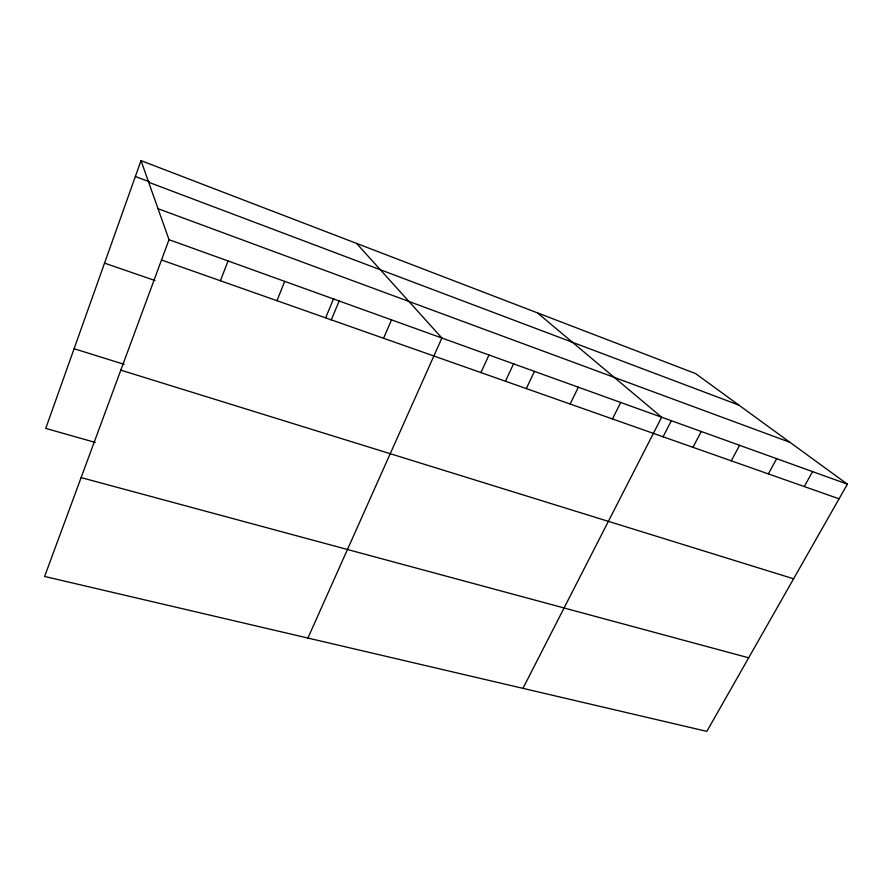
<?xml version="1.0" encoding="UTF-8"?>
<svg xmlns="http://www.w3.org/2000/svg" width="892" height="892" viewBox="0 0 892 892"><rect width="100%" height="100%" fill="white"/><g stroke="black" fill="none" stroke-linecap="round" stroke-linejoin="round"><path stroke-width="1.34" d="M141.003 160.627L169.012 239.68L44.6 576.466L706.843 731.373L847.4 484.166L695.593 373.592L141.003 160.627L45.748 428.405L95.288 442.432M220.402 280.757L228.04 260.955M276.955 300.693L284.715 281.381M325.758 317.574L333.686 298.497M331.3 319.849L339.161 301.005M383.571 338.269L391.521 319.871M307.907 638.048L441.897 338.023L356.577 243.405M480.922 372.577L489.006 355.005M505.541 381.018L513.714 363.535M526.313 388.577L534.453 371.384M570.144 404.031L578.328 387.195M612.469 418.95L620.698 402.47M522.957 688.356L661.652 417.222L537.408 312.847M662.99 436.946L671.141 421.113M692.972 447.316L701.257 431.494M731.273 460.818L739.568 445.309M768.346 473.886L776.664 458.678M804.261 486.541L812.59 471.623M81.116 477.599L748.678 657.805M120.81 370.147L793.601 578.797M74.092 348.716L124.155 364.36M104.542 263.14L154.974 280.512M161.497 259.996L839.071 498.818M169.012 239.68L847.4 484.166M158.04 208.717L789.977 442.343M135.361 176.493L149.332 181.778M148.663 182.269L738.866 405.113"/></g></svg>
